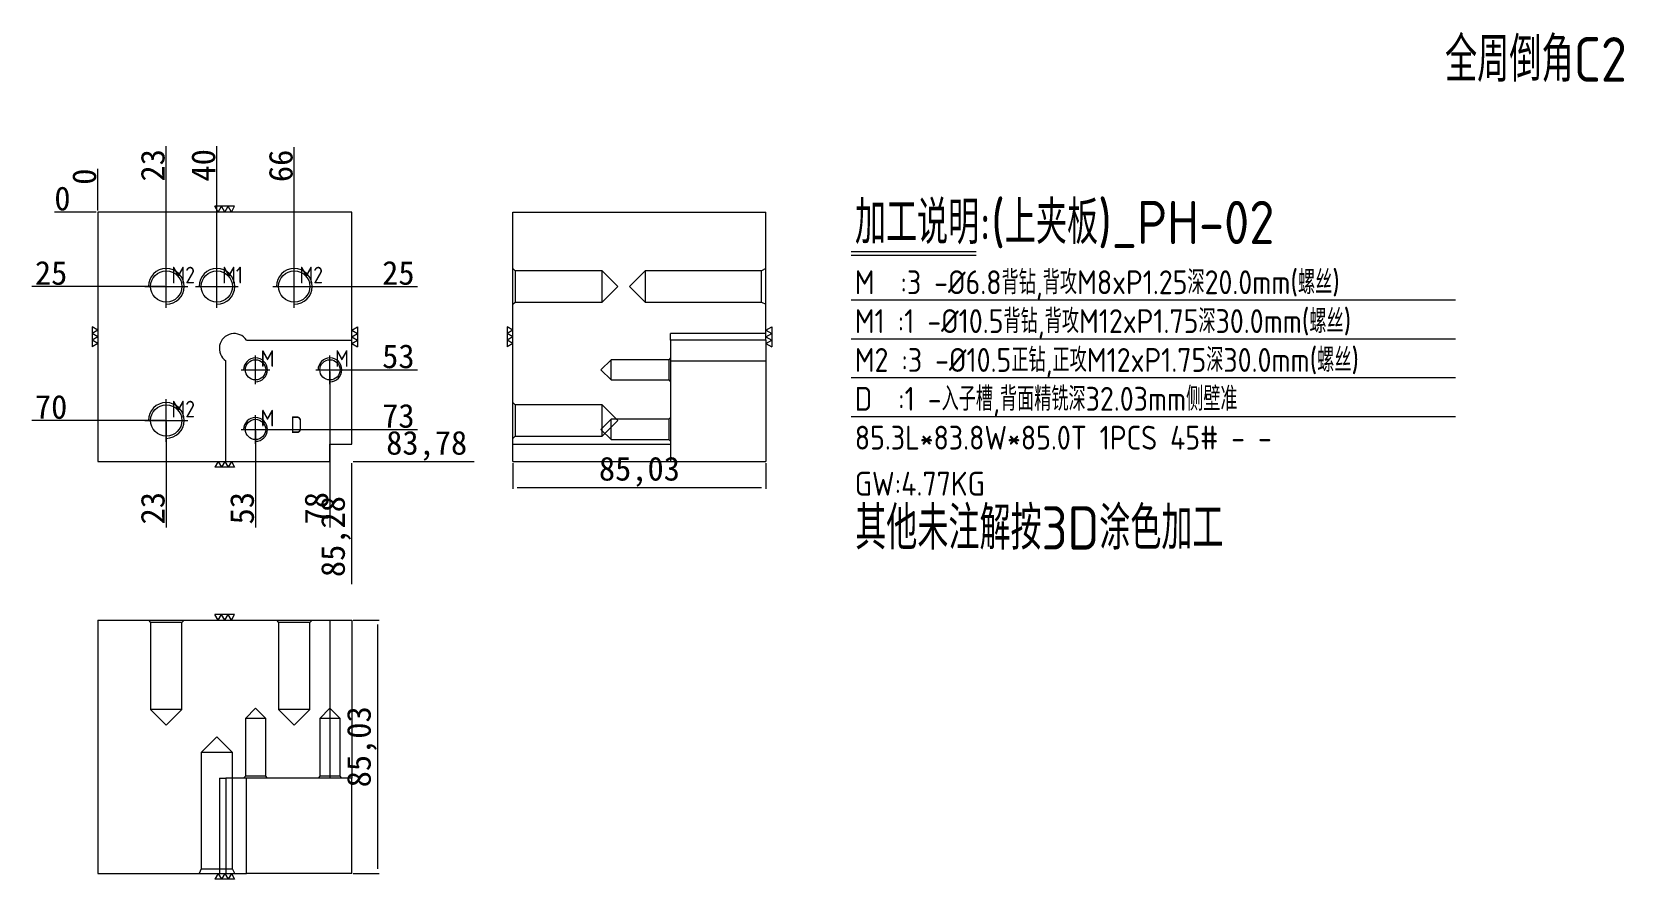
# Model space of a CAD drawing. Header units: millimetres. Extents: x 9583 to 10118, y 65663 to 65948.
import ezdxf

# ---------------------------------------------------------------- set-up
doc = ezdxf.new("R2010")
doc.units = ezdxf.units.MM
doc.linetypes.add('CENTER', pattern=[0])
doc.linetypes.add('DASHED', pattern=[0])
doc.layers.add('dim', color=4, linetype='Continuous')
doc.layers.add('dim_temp', color=161, linetype='Continuous', lineweight=9)
doc.layers.add('PH', color=7, linetype='Continuous', true_color=0xffffff)
doc.layers.add('U1', color=7, linetype='Continuous', true_color=0xffffff)
doc.styles.add('_PUG_ERP', font='txt')
doc.styles.add('gbenor', font='gbenor.shx', dxfattribs={"bigfont": 'gbcbig'})
doc.dimstyles.new('_PUG_ERP', dxfattribs={"dimtxt": 8, "dimasz": 1.5, "dimexe": 0.5, "dimexo": 0.5, "dimgap": 0.5, "dimtad": 1, "dimtxsty": '_PUG_ERP', "dimblk": 'CLOSEDBLANK', "dimcen": 0, "dimclrd": 4, "dimclre": 4, "dimclrt": 3, "dimazin": 3, "dimtfac": 1, "dimtmove": 0, "dimatfit": 3, "dimldrblk": 'CLOSEDBLANK', "dimlwd": 9, "dimlwe": 9})

# ---------------------------------------------------------------- blocks, each defined once
blk = doc.blocks.new('*D1266')
at = {"layer": 'Defpoints', "color": 0}
for p in [(9605.21, 65887.29), (9690.49, 65803.51), (9699.19, 65803.51)]:
    blk.add_point(p, dxfattribs=at)
at = {"layer": 'dim_temp', "color": 4, "lineweight": 9}
for p, q in [((9690.99, 65803.51), (9693.49, 65803.51)), ((9693.49, 65803.51), (9696.19, 65803.51)), ((9696.19, 65803.51), (9731.69, 65803.51))]:
    blk.add_line(p, q, dxfattribs=at)
at = {"layer": 'dim_temp', "color": 3, "lineweight": 18, "insert": (9715.69, 65808.77), "char_height": 8, "attachment_point": 5, "style": '_PUG_ERP'}
blk.add_mtext('83,78', dxfattribs=at)
blk = doc.blocks.new('_ClosedBlank')
blk = doc.blocks.new('*D1267')
at = {"layer": 'Defpoints', "color": 0}
for p in [(9605.21, 65887.29), (9658.21, 65814.29), (9699.19, 65814.29)]:
    blk.add_point(p, dxfattribs=at)
at = {"layer": 'dim_temp', "color": 4, "lineweight": 9}
blk.add_line((9658.71, 65814.29), (9712.64, 65814.29), dxfattribs=at)
at = {"layer": 'dim_temp', "color": 3, "lineweight": 18, "insert": (9706.17, 65818.79), "char_height": 8, "attachment_point": 5, "style": '_PUG_ERP'}
blk.add_mtext('73', dxfattribs=at)
blk = doc.blocks.new('*D1268')
at = {"layer": 'Defpoints', "color": 0}
for p in [(9605.21, 65887.29), (9683.21, 65834.29), (9699.19, 65834.29)]:
    blk.add_point(p, dxfattribs=at)
at = {"layer": 'dim_temp', "color": 4, "lineweight": 9}
blk.add_line((9683.71, 65834.29), (9712.64, 65834.29), dxfattribs=at)
at = {"layer": 'dim_temp', "color": 3, "lineweight": 18, "insert": (9706.17, 65838.79), "char_height": 8, "attachment_point": 5, "style": '_PUG_ERP'}
blk.add_mtext('53', dxfattribs=at)
blk = doc.blocks.new('*D1269')
at = {"layer": 'Defpoints', "color": 0}
for p in [(9605.21, 65887.29), (9671.21, 65862.29), (9699.19, 65862.29)]:
    blk.add_point(p, dxfattribs=at)
at = {"layer": 'dim_temp', "color": 4, "lineweight": 9}
blk.add_line((9671.71, 65862.29), (9712.64, 65862.29), dxfattribs=at)
at = {"layer": 'dim_temp', "color": 3, "lineweight": 18, "insert": (9706.17, 65866.79), "char_height": 8, "attachment_point": 5, "style": '_PUG_ERP'}
blk.add_mtext('25', dxfattribs=at)
blk = doc.blocks.new('*D1270')
at = {"layer": 'Defpoints', "color": 0}
for p in [(9605.21, 65887.29), (9596.51, 65817.29), (9628.21, 65817.29)]:
    blk.add_point(p, dxfattribs=at)
at = {"layer": 'dim_temp', "color": 4, "lineweight": 9}
blk.add_line((9627.71, 65817.29), (9583.06, 65817.29), dxfattribs=at)
at = {"layer": 'dim_temp', "color": 3, "lineweight": 18, "insert": (9589.53, 65821.79), "char_height": 8, "attachment_point": 5, "style": '_PUG_ERP'}
blk.add_mtext('70', dxfattribs=at)
blk = doc.blocks.new('*D1271')
at = {"layer": 'Defpoints', "color": 0}
for p in [(9605.21, 65887.29), (9596.51, 65862.29), (9628.21, 65862.29)]:
    blk.add_point(p, dxfattribs=at)
at = {"layer": 'dim_temp', "color": 4, "lineweight": 9}
blk.add_line((9627.71, 65862.29), (9583.06, 65862.29), dxfattribs=at)
at = {"layer": 'dim_temp', "color": 3, "lineweight": 18, "insert": (9589.53, 65866.79), "char_height": 8, "attachment_point": 5, "style": '_PUG_ERP'}
blk.add_mtext('25', dxfattribs=at)
blk = doc.blocks.new('*D1272')
at = {"layer": 'Defpoints', "color": 0}
for p in [(9596.51, 65887.29), (9605.21, 65887.29), (9605.21, 65887.29)]:
    blk.add_point(p, dxfattribs=at)
at = {"layer": 'dim_temp', "color": 4, "lineweight": 9}
blk.add_line((9604.71, 65887.29), (9590.68, 65887.29), dxfattribs=at)
at = {"layer": 'dim_temp', "color": 3, "lineweight": 18, "insert": (9593.34, 65891.79), "char_height": 8, "attachment_point": 5, "style": '_PUG_ERP'}
blk.add_mtext('0', dxfattribs=at)
blk = doc.blocks.new('*D1273')
at = {"layer": 'Defpoints', "color": 0}
for p in [(9605.21, 65887.29), (9690.49, 65803.51), (9690.49, 65794.81)]:
    blk.add_point(p, dxfattribs=at)
at = {"layer": 'dim_temp', "color": 4, "lineweight": 9}
for p, q in [((9690.49, 65803.01), (9690.49, 65800.51)), ((9690.49, 65800.51), (9690.49, 65797.81)), ((9690.49, 65797.81), (9690.49, 65762.31))]:
    blk.add_line(p, q, dxfattribs=at)
at = {"layer": 'dim_temp', "color": 3, "lineweight": 18, "insert": (9685.23, 65778.31), "char_height": 8, "attachment_point": 5, "rotation": 90, "style": '_PUG_ERP'}
blk.add_mtext('85,28', dxfattribs=at)
blk = doc.blocks.new('*D1274')
at = {"layer": 'Defpoints', "color": 0}
for p in [(9605.21, 65887.29), (9683.21, 65834.29), (9683.21, 65794.81)]:
    blk.add_point(p, dxfattribs=at)
at = {"layer": 'dim_temp', "color": 4, "lineweight": 9}
blk.add_line((9683.21, 65833.79), (9683.21, 65781.36), dxfattribs=at)
at = {"layer": 'dim_temp', "color": 3, "lineweight": 18, "insert": (9678.71, 65787.83), "char_height": 8, "attachment_point": 5, "rotation": 90, "style": '_PUG_ERP'}
blk.add_mtext('78', dxfattribs=at)
blk = doc.blocks.new('*D1275')
at = {"layer": 'Defpoints', "color": 0}
for p in [(9605.21, 65887.29), (9658.21, 65814.29), (9658.21, 65794.81)]:
    blk.add_point(p, dxfattribs=at)
at = {"layer": 'dim_temp', "color": 4, "lineweight": 9}
blk.add_line((9658.21, 65813.79), (9658.21, 65781.36), dxfattribs=at)
at = {"layer": 'dim_temp', "color": 3, "lineweight": 18, "insert": (9653.71, 65787.83), "char_height": 8, "attachment_point": 5, "rotation": 90, "style": '_PUG_ERP'}
blk.add_mtext('53', dxfattribs=at)
blk = doc.blocks.new('*D1276')
at = {"layer": 'Defpoints', "color": 0}
for p in [(9605.21, 65887.29), (9628.21, 65817.29), (9628.21, 65794.81)]:
    blk.add_point(p, dxfattribs=at)
at = {"layer": 'dim_temp', "color": 4, "lineweight": 9}
blk.add_line((9628.21, 65816.79), (9628.21, 65781.36), dxfattribs=at)
at = {"layer": 'dim_temp', "color": 3, "lineweight": 18, "insert": (9623.71, 65787.83), "char_height": 8, "attachment_point": 5, "rotation": 90, "style": '_PUG_ERP'}
blk.add_mtext('23', dxfattribs=at)
blk = doc.blocks.new('*D1277')
at = {"layer": 'Defpoints', "color": 0}
for p in [(9671.21, 65895.99), (9605.21, 65887.29), (9671.21, 65862.29)]:
    blk.add_point(p, dxfattribs=at)
at = {"layer": 'dim_temp', "color": 4, "lineweight": 9}
blk.add_line((9671.21, 65862.79), (9671.21, 65909.06), dxfattribs=at)
at = {"layer": 'dim_temp', "color": 3, "lineweight": 18, "insert": (9666.71, 65902.78), "char_height": 8, "attachment_point": 5, "rotation": 90, "style": '_PUG_ERP'}
blk.add_mtext('66', dxfattribs=at)
blk = doc.blocks.new('*D1278')
at = {"layer": 'Defpoints', "color": 0}
for p in [(9645.21, 65895.99), (9605.21, 65887.29), (9645.21, 65862.29)]:
    blk.add_point(p, dxfattribs=at)
at = {"layer": 'dim_temp', "color": 4, "lineweight": 9}
blk.add_line((9645.21, 65862.79), (9645.21, 65909.44), dxfattribs=at)
at = {"layer": 'dim_temp', "color": 3, "lineweight": 18, "insert": (9640.71, 65902.97), "char_height": 8, "attachment_point": 5, "rotation": 90, "style": '_PUG_ERP'}
blk.add_mtext('40', dxfattribs=at)
blk = doc.blocks.new('*D1279')
at = {"layer": 'Defpoints', "color": 0}
for p in [(9628.21, 65895.99), (9605.21, 65887.29), (9628.21, 65862.29)]:
    blk.add_point(p, dxfattribs=at)
at = {"layer": 'dim_temp', "color": 4, "lineweight": 9}
blk.add_line((9628.21, 65862.79), (9628.21, 65909.44), dxfattribs=at)
at = {"layer": 'dim_temp', "color": 3, "lineweight": 18, "insert": (9623.71, 65902.97), "char_height": 8, "attachment_point": 5, "rotation": 90, "style": '_PUG_ERP'}
blk.add_mtext('23', dxfattribs=at)
blk = doc.blocks.new('*D1280')
at = {"layer": 'Defpoints', "color": 0}
for p in [(9605.21, 65895.99), (9605.21, 65887.29), (9605.21, 65887.29)]:
    blk.add_point(p, dxfattribs=at)
at = {"layer": 'dim_temp', "color": 4, "lineweight": 9}
blk.add_line((9605.21, 65887.79), (9605.21, 65901.82), dxfattribs=at)
at = {"layer": 'dim_temp', "color": 3, "lineweight": 18, "insert": (9600.71, 65899.16), "char_height": 8, "attachment_point": 5, "rotation": 90, "style": '_PUG_ERP'}
blk.add_mtext('0', dxfattribs=at)
blk = doc.blocks.new('*D1281')
at = {"layer": 'Defpoints', "color": 0}
for p in [(9690.49, 65750.24), (9690.49, 65665.21), (9699.19, 65665.21)]:
    blk.add_point(p, dxfattribs=at)
at = {"layer": 'dim_temp', "color": 4, "lineweight": 9}
for p, q in [((9690.99, 65750.24), (9699.69, 65750.24)), ((9699.19, 65748.74), (9699.19, 65666.71)), ((9690.99, 65665.21), (9699.69, 65665.21))]:
    blk.add_line(p, q, dxfattribs=at)
at = {"layer": 'dim_temp', "color": 3, "lineweight": 18, "insert": (9693.93, 65707.72), "char_height": 8, "attachment_point": 5, "rotation": 90, "style": '_PUG_ERP'}
blk.add_mtext('85,03', dxfattribs=at)
blk = doc.blocks.new('*D1282')
at = {"layer": 'Defpoints', "color": 0}
for p in [(9744.64, 65803.51), (9829.67, 65803.51), (9829.67, 65794.81)]:
    blk.add_point(p, dxfattribs=at)
at = {"layer": 'dim_temp', "color": 4, "lineweight": 9}
for p, q in [((9744.64, 65803.01), (9744.64, 65794.31)), ((9829.67, 65803.01), (9829.67, 65794.31)), ((9746.14, 65794.81), (9828.17, 65794.81))]:
    blk.add_line(p, q, dxfattribs=at)
at = {"layer": 'dim_temp', "color": 3, "lineweight": 18, "insert": (9787.15, 65800.07), "char_height": 8, "attachment_point": 5, "style": '_PUG_ERP'}
blk.add_mtext('85,03', dxfattribs=at)

msp = doc.modelspace()

# ---------------------------------------------------------------- linework, layer by layer
at = {"layer": 'dim', "color": 20, "linetype": 'Continuous', "lineweight": 18}
for p, q in [((9645.629, 65887.291), (9644.518, 65889.215)), ((9651.184, 65889.215), (9644.518, 65889.215)), ((9645.629, 65887.291), (9646.74, 65889.215)), ((9647.851, 65887.291), (9646.74, 65889.215)), ((9647.851, 65887.291), (9648.962, 65889.215)), ((9650.073, 65887.291), (9648.962, 65889.215)), ((9650.073, 65887.291), (9651.184, 65889.215)), ((9605.21, 65847.622), (9603.286, 65848.733)), ((9603.286, 65848.733), (9603.286, 65842.068)), ((9605.21, 65847.622), (9603.286, 65846.511)), ((9605.21, 65845.4), (9603.286, 65846.511)), ((9605.21, 65845.4), (9603.286, 65844.289)), ((9605.21, 65843.179), (9603.286, 65844.289)), ((9690.491, 65847.622), (9692.415, 65848.733)), ((9690.491, 65847.622), (9692.415, 65846.511)), ((9690.491, 65845.4), (9692.415, 65846.511)), ((9690.491, 65845.4), (9692.415, 65844.289)), ((9690.491, 65843.179), (9692.415, 65844.289)), ((9692.415, 65848.733), (9692.415, 65842.068)), ((9744.637, 65847.622), (9742.713, 65848.733)), ((9742.713, 65848.733), (9742.713, 65842.068)), ((9744.637, 65847.622), (9742.713, 65846.511)), ((9744.637, 65845.4), (9742.713, 65846.511)), ((9744.637, 65845.4), (9742.713, 65844.289)), ((9744.637, 65843.179), (9742.713, 65844.289)), ((9829.667, 65847.622), (9831.592, 65848.733)), ((9829.667, 65847.622), (9831.592, 65846.511)), ((9829.667, 65845.4), (9831.592, 65846.511)), ((9829.667, 65845.4), (9831.592, 65844.289)), ((9829.667, 65843.179), (9831.592, 65844.289)), ((9831.592, 65848.733), (9831.592, 65842.068)), ((9605.21, 65843.179), (9603.286, 65842.068)), ((9690.491, 65843.179), (9692.415, 65842.068)), ((9744.637, 65843.179), (9742.713, 65842.068)), ((9829.667, 65843.179), (9831.592, 65842.068)), ((9645.629, 65803.51), (9644.518, 65801.586)), ((9651.184, 65801.586), (9644.518, 65801.586)), ((9645.629, 65803.51), (9646.74, 65801.586)), ((9647.851, 65803.51), (9646.74, 65801.586)), ((9647.851, 65803.51), (9648.962, 65801.586)), ((9650.073, 65803.51), (9648.962, 65801.586)), ((9650.073, 65803.51), (9651.184, 65801.586)), ((9645.629, 65750.236), (9644.518, 65752.16)), ((9651.184, 65752.16), (9644.518, 65752.16)), ((9645.629, 65750.236), (9646.74, 65752.16)), ((9647.851, 65750.236), (9646.74, 65752.16)), ((9647.851, 65750.236), (9648.962, 65752.16)), ((9650.073, 65750.236), (9648.962, 65752.16)), ((9650.073, 65750.236), (9651.184, 65752.16)), ((9645.629, 65665.206), (9644.518, 65663.282)), ((9651.184, 65663.282), (9644.518, 65663.282)), ((9645.629, 65665.206), (9646.74, 65663.282)), ((9647.851, 65665.206), (9646.74, 65663.282)), ((9647.851, 65665.206), (9648.962, 65663.282)), ((9650.073, 65665.206), (9648.962, 65663.282)), ((9650.073, 65665.206), (9651.184, 65663.282))]:
    msp.add_line(p, q, dxfattribs=at)
at = {"layer": 'dim', "color": 8, "linetype": 'Continuous', "lineweight": 18}
for p, q in [((9858.289, 65874.04), (9900.31, 65874.04)), ((9858.289, 65872.835), (9900.31, 65872.835)), ((9858.289, 65857.781), (10061.246, 65857.781)), ((9858.289, 65844.735), (10061.246, 65844.735)), ((9858.289, 65831.688), (10061.246, 65831.688)), ((9858.289, 65818.642), (10061.246, 65818.642))]:
    msp.add_line(p, q, dxfattribs=at)
at = {"layer": 'PH', "color": 135, "linetype": 'Continuous', "lineweight": 18}
for p, q in [((9690.491, 65887.291), (9605.21, 65887.291)), ((9605.21, 65887.291), (9605.21, 65803.51)), ((9690.491, 65809.291), (9690.491, 65887.291)), ((9744.637, 65887.291), (9829.667, 65887.291)), ((9744.637, 65809.291), (9744.637, 65887.291)), ((9829.667, 65844.291), (9829.667, 65887.291)), ((9829.667, 65844.291), (9797.637, 65844.291)), ((9829.667, 65837.339), (9829.667, 65803.51)), ((9683.21, 65803.51), (9683.21, 65809.291)), ((9683.21, 65809.291), (9690.491, 65809.291)), ((9744.637, 65803.51), (9744.637, 65809.291)), ((9744.637, 65809.291), (9797.637, 65809.291)), ((9605.21, 65803.51), (9683.21, 65803.51)), ((9744.637, 65803.51), (9797.637, 65803.51)), ((9797.637, 65803.51), (9829.667, 65803.51)), ((9605.21, 65750.236), (9683.21, 65750.236)), ((9605.21, 65750.236), (9605.21, 65665.206)), ((9683.21, 65750.236), (9690.491, 65750.236)), ((9683.21, 65750.236), (9683.21, 65697.236)), ((9690.491, 65750.236), (9690.491, 65697.236)), ((9648.21, 65697.236), (9648.21, 65665.206)), ((9690.491, 65665.206), (9690.491, 65697.236)), ((9605.21, 65665.206), (9648.21, 65665.206)), ((9690.491, 65665.206), (9655.162, 65665.206))]:
    msp.add_line(p, q, dxfattribs=at)
at = {"layer": 'PH', "color": 1, "linetype": 'CENTER', "lineweight": 18, "ltscale": 0.373802}
for p, q in [((9628.21, 65855.091), (9628.21, 65869.491)), ((9645.21, 65855.091), (9645.21, 65869.491)), ((9671.21, 65855.091), (9671.21, 65869.491)), ((9621.01, 65862.291), (9635.41, 65862.291)), ((9638.01, 65862.291), (9652.41, 65862.291)), ((9664.01, 65862.291), (9678.41, 65862.291)), ((9658.21, 65829.491), (9658.21, 65839.091)), ((9683.21, 65829.491), (9683.21, 65839.091)), ((9653.41, 65834.291), (9663.01, 65834.291)), ((9678.41, 65834.291), (9688.01, 65834.291)), ((9628.21, 65810.091), (9628.21, 65824.491)), ((9621.01, 65817.291), (9635.41, 65817.291)), ((9658.21, 65809.491), (9658.21, 65819.091)), ((9653.41, 65814.291), (9663.01, 65814.291))]:
    msp.add_line(p, q, dxfattribs=at)
at = {"layer": 'PH', "color": 5, "linetype": 'DASHED', "lineweight": 13, "ltscale": 0.373802}
for p, q in [((9745.384, 65867.544), (9744.637, 65868.291)), ((9774.637, 65867.544), (9745.384, 65867.544)), ((9745.384, 65867.544), (9745.384, 65862.291)), ((9779.89, 65862.291), (9774.637, 65867.544)), ((9774.637, 65862.291), (9774.637, 65867.544)), ((9789.087, 65867.544), (9783.834, 65862.291)), ((9828.173, 65867.544), (9789.087, 65867.544)), ((9789.087, 65867.544), (9789.087, 65862.291)), ((9829.667, 65868.291), (9828.173, 65867.544)), ((9828.173, 65857.038), (9828.173, 65867.544)), ((9745.384, 65862.291), (9745.384, 65857.038)), ((9774.637, 65857.038), (9779.89, 65862.291)), ((9774.637, 65857.038), (9774.637, 65862.291)), ((9783.834, 65862.291), (9789.087, 65857.038)), ((9789.087, 65862.291), (9789.087, 65857.038)), ((9744.637, 65856.291), (9745.384, 65857.038)), ((9745.384, 65857.038), (9774.637, 65857.038)), ((9789.087, 65857.038), (9828.173, 65857.038)), ((9828.173, 65857.038), (9829.667, 65856.291)), ((9777.637, 65837.694), (9774.234, 65834.291)), ((9774.234, 65834.291), (9777.637, 65830.888)), ((9797.04, 65837.694), (9777.637, 65837.694)), ((9777.637, 65834.291), (9777.637, 65837.694)), ((9777.637, 65830.888), (9777.637, 65834.291)), ((9797.637, 65838.291), (9797.04, 65837.694)), ((9797.04, 65837.694), (9797.04, 65834.291)), ((9797.04, 65834.291), (9797.04, 65830.888)), ((9777.637, 65830.888), (9797.04, 65830.888)), ((9797.04, 65830.888), (9797.637, 65830.291)), ((9745.384, 65822.544), (9744.637, 65823.291)), ((9774.637, 65822.544), (9745.384, 65822.544)), ((9745.384, 65822.544), (9745.384, 65817.291)), ((9779.89, 65817.291), (9774.637, 65822.544)), ((9774.637, 65817.291), (9774.637, 65822.544)), ((9745.384, 65817.291), (9745.384, 65812.038)), ((9777.637, 65817.694), (9774.234, 65814.291)), ((9774.637, 65812.038), (9779.89, 65817.291)), ((9774.637, 65812.038), (9774.637, 65817.291)), ((9797.04, 65817.694), (9777.637, 65817.694)), ((9777.637, 65814.291), (9777.637, 65817.694)), ((9797.637, 65818.291), (9797.04, 65817.694)), ((9797.04, 65817.694), (9797.04, 65814.291)), ((9744.637, 65811.291), (9745.384, 65812.038)), ((9745.384, 65812.038), (9774.637, 65812.038)), ((9774.234, 65814.291), (9777.637, 65810.888)), ((9777.637, 65810.888), (9777.637, 65814.291)), ((9797.04, 65814.291), (9797.04, 65810.888)), ((9777.637, 65810.888), (9797.04, 65810.888)), ((9797.04, 65810.888), (9797.637, 65810.291)), ((9622.21, 65750.236), (9622.957, 65749.489)), ((9622.957, 65749.489), (9622.957, 65720.236)), ((9633.463, 65749.489), (9622.957, 65749.489)), ((9633.463, 65749.489), (9634.21, 65750.236)), ((9633.463, 65720.236), (9633.463, 65749.489)), ((9665.21, 65750.236), (9665.957, 65749.489)), ((9665.957, 65749.489), (9665.957, 65720.236)), ((9676.463, 65749.489), (9665.957, 65749.489)), ((9676.463, 65749.489), (9677.21, 65750.236)), ((9676.463, 65720.236), (9676.463, 65749.489)), ((9622.957, 65720.236), (9628.21, 65714.983)), ((9633.463, 65720.236), (9622.957, 65720.236)), ((9628.21, 65714.983), (9633.463, 65720.236)), ((9658.21, 65720.639), (9654.807, 65717.236)), ((9654.807, 65717.236), (9654.807, 65697.833)), ((9661.613, 65717.236), (9654.807, 65717.236)), ((9661.613, 65717.236), (9658.21, 65720.639)), ((9661.613, 65697.833), (9661.613, 65717.236)), ((9665.957, 65720.236), (9671.21, 65714.983)), ((9676.463, 65720.236), (9665.957, 65720.236)), ((9671.21, 65714.983), (9676.463, 65720.236)), ((9683.21, 65720.639), (9679.807, 65717.236)), ((9679.807, 65717.236), (9679.807, 65697.833)), ((9686.613, 65717.236), (9679.807, 65717.236)), ((9686.613, 65717.236), (9683.21, 65720.639)), ((9686.613, 65697.833), (9686.613, 65717.236)), ((9645.21, 65711.039), (9639.957, 65705.786)), ((9650.463, 65705.786), (9645.21, 65711.039)), ((9639.957, 65705.786), (9639.957, 65666.7)), ((9650.463, 65705.786), (9639.957, 65705.786)), ((9650.463, 65666.7), (9650.463, 65705.786)), ((9654.807, 65697.833), (9654.21, 65697.236)), ((9661.613, 65697.833), (9654.807, 65697.833)), ((9662.21, 65697.236), (9661.613, 65697.833)), ((9679.807, 65697.833), (9679.21, 65697.236)), ((9686.613, 65697.833), (9679.807, 65697.833)), ((9687.21, 65697.236), (9686.613, 65697.833)), ((9639.957, 65666.7), (9639.21, 65665.206)), ((9639.957, 65666.7), (9650.463, 65666.7)), ((9651.21, 65665.206), (9650.463, 65666.7))]:
    msp.add_line(p, q, dxfattribs=at)
at = {"layer": 'PH', "color": 2, "linetype": 'DASHED', "lineweight": 13, "ltscale": 0.373802}
for p, q in [((9655.162, 65844.291), (9690.491, 65844.291)), ((9648.21, 65803.51), (9648.21, 65837.339))]:
    msp.add_line(p, q, dxfattribs=at)
at = {"layer": 'PH', "color": 31, "linetype": 'DASHED', "lineweight": 13, "ltscale": 0.373802}
for p, q in [((9829.667, 65846.462), (9797.637, 65846.462)), ((9797.637, 65844.291), (9797.637, 65846.462)), ((9646.039, 65697.236), (9646.039, 65665.206)), ((9646.039, 65697.236), (9648.21, 65697.236))]:
    msp.add_line(p, q, dxfattribs=at)
at = {"layer": 'PH', "color": 2, "linetype": 'Continuous', "lineweight": 18}
for p, q in [((9797.637, 65844.291), (9797.637, 65809.291)), ((9797.637, 65809.291), (9797.637, 65803.51)), ((9683.21, 65697.236), (9648.21, 65697.236)), ((9690.491, 65697.236), (9683.21, 65697.236))]:
    msp.add_line(p, q, dxfattribs=at)
at = {"layer": 'PH', "color": 31, "linetype": 'Continuous', "lineweight": 18}
for p, q in [((9829.667, 65844.291), (9829.667, 65837.339)), ((9797.637, 65837.339), (9829.667, 65837.339)), ((9655.162, 65665.206), (9655.162, 65697.236)), ((9648.21, 65665.206), (9655.162, 65665.206))]:
    msp.add_line(p, q, dxfattribs=at)
at = {"layer": 'PH', "color": 42, "linetype": 'Continuous', "lineweight": 18}
for centre in [(9628.21, 65862.291), (9671.21, 65862.291), (9628.21, 65817.291)]:
    msp.add_circle(centre, 5.253, dxfattribs=at)
at = {"layer": 'PH', "color": 30, "linetype": 'DASHED', "lineweight": 13, "ltscale": 0.373802}
for centre, radius in [((9645.21, 65862.291), 5.253), ((9658.21, 65834.291), 3.403), ((9683.21, 65834.291), 3.403), ((9658.21, 65814.291), 3.403)]:
    msp.add_circle(centre, radius, dxfattribs=at)
at = {"layer": 'PH', "color": 42, "linetype": 'Continuous', "lineweight": 18}
for centre in [(9628.21, 65862.291), (9671.21, 65862.291), (9628.21, 65817.291)]:
    msp.add_arc(centre, 6, 270, 180, dxfattribs=at)
at = {"layer": 'PH', "color": 30, "linetype": 'DASHED', "lineweight": 18, "ltscale": 0.373802}
for centre, radius in [((9645.21, 65862.291), 6), ((9658.21, 65834.291), 4), ((9683.21, 65834.291), 4), ((9658.21, 65814.291), 4)]:
    msp.add_arc(centre, radius, 270, 180, dxfattribs=at)
at = {"layer": 'PH', "color": 2, "linetype": 'DASHED', "lineweight": 13, "ltscale": 0.373802}
msp.add_arc((9651.039, 65841.462), 5, 34.4499, 235.5501, dxfattribs=at)

# ---------------------------------------------------------------- texts
at = {"layer": 'dim', "color": 4, "lineweight": 18, "style": 'gbenor'}
for s, height, p in [('加工说明:(上夹板)_PH-02', 14.5, (9859.526, 65876.539)), ('M2', 5.6, (9629.95, 65863.315)), ('M1', 5.6, (9646.95, 65863.315)), ('M2', 5.6, (9672.95, 65863.315)), ('M  :3 -%%c6.8背钻,背攻M8xP1.25深20.0mm(螺丝)', 8, (9859.489, 65859.7)), ('M1 :1 -%%c10.5背钻,背攻M12xP1.75深30.0mm(螺丝)', 8, (9859.489, 65846.653)), ('M', 5.6, (9659.91, 65835.295)), ('M', 5.6, (9684.91, 65835.295)), ('M2 :3 -%%c10.5正钻,正攻M12xP1.75深30.0mm(螺丝)', 8, (9859.489, 65833.607)), ('D  :1 -入子槽,背面精铣深32.03mm侧壁准', 8, (9859.489, 65820.561)), ('M2', 5.6, (9629.95, 65818.315)), ('M', 5.6, (9659.91, 65815.295)), ('D', 5.6, (9669.885, 65813.064)), ('85.3L*83.8W*85.0T 1PCS 45# - - ', 8, (9859.489, 65807.515)), ('GW:4.77KG ', 8, (9859.489, 65792.059))]:
    msp.add_text(s, height=height, dxfattribs=at).set_placement(p)
at = {"layer": 'dim', "color": 21, "lineweight": 18, "style": 'gbenor'}
msp.add_text('其他未注解按3D涂色加工', height=14.5, dxfattribs=at).set_placement((9859.633, 65773.949))
at = {"layer": 'U1', "color": 3, "lineweight": 18, "style": 'gbenor'}
msp.add_text('全周倒角C2', height=15, dxfattribs=at).set_placement((10057.749, 65931.02))

# ---------------------------------------------------------------- dimensions: what is measured, and where the dimension line sits
at = {"layer": 'dim_temp', "lineweight": 18}
for feature_location, offset, dtype, origin, picture, middle in [((9645.21, 65862.291), (0, 33.7), 1, (9605.21, 65887.291), '*D1278', (9640.71, 65902.967)), ((9628.21, 65862.291), (0, 33.7), 1, (9605.21, 65887.291), '*D1279', (9623.71, 65902.967)), ((9671.21, 65862.291), (0, 33.7), 1, (9605.21, 65887.291), '*D1277', (9666.71, 65902.776)), ((9605.210497632, 65887.290763706), (0, 8.7), 1, (9605.210497632, 65887.290763706), '*D1280', (9600.710497632, 65899.157430373)), ((9605.210497632, 65887.290763706), (-8.7, 0), 0, (9605.210497632, 65887.290763706), '*D1272', (9593.343830965, 65891.790763706)), ((9628.21, 65817.291), (-31.7, 0), 0, (9605.21, 65887.291), '*D1270', (9589.534, 65821.791)), ((9628.21, 65862.291), (-31.7, 0), 0, (9605.21, 65887.291), '*D1271', (9589.534, 65866.791)), ((9690.491, 65803.51), (8.7, 0), 0, (9605.21, 65887.291), '*D1266', (9715.691, 65808.772)), ((9658.21, 65814.291), (40.981, 0), 0, (9605.21, 65887.291), '*D1267', (9706.167, 65818.791)), ((9683.21, 65834.291), (15.981, 0), 0, (9605.21, 65887.291), '*D1268', (9706.167, 65838.791)), ((9671.21, 65862.291), (27.981, 0), 0, (9605.21, 65887.291), '*D1269', (9706.167, 65866.791)), ((9690.491, 65803.51), (0, -8.7), 1, (9605.21, 65887.291), '*D1273', (9685.23, 65778.31)), ((9683.21, 65834.291), (0, -39.481), 1, (9605.21, 65887.291), '*D1274', (9678.71, 65787.834)), ((9658.21, 65814.291), (0, -19.481), 1, (9605.21, 65887.291), '*D1275', (9653.71, 65787.834)), ((9628.21, 65817.291), (0, -22.481), 1, (9605.21, 65887.291), '*D1276', (9623.71, 65787.834))]:
    dim = msp.add_ordinate_dim(feature_location=feature_location, offset=offset, dtype=dtype, origin=origin, dimstyle='_PUG_ERP', dxfattribs=at)
    dim.commit()
    dim.dimension.update_dxf_attribs({"geometry": picture, "text_midpoint": middle})
dim = msp.add_linear_dim(base=(9829.667, 65794.81), p1=(9744.637, 65803.51), p2=(9829.667, 65803.51), dimstyle='_PUG_ERP', dxfattribs=at)
dim.commit()
dim.dimension.update_dxf_attribs({"geometry": '*D1282', "text_midpoint": (9787.152, 65800.072)})
dim = msp.add_linear_dim(base=(9699.191, 65665.206), p1=(9690.491, 65750.236), p2=(9690.491, 65665.206), angle=90, dimstyle='_PUG_ERP', dxfattribs=at)
dim.commit()
dim.dimension.update_dxf_attribs({"geometry": '*D1281', "text_midpoint": (9693.929, 65707.721)})

doc.saveas('drawing.dxf')
